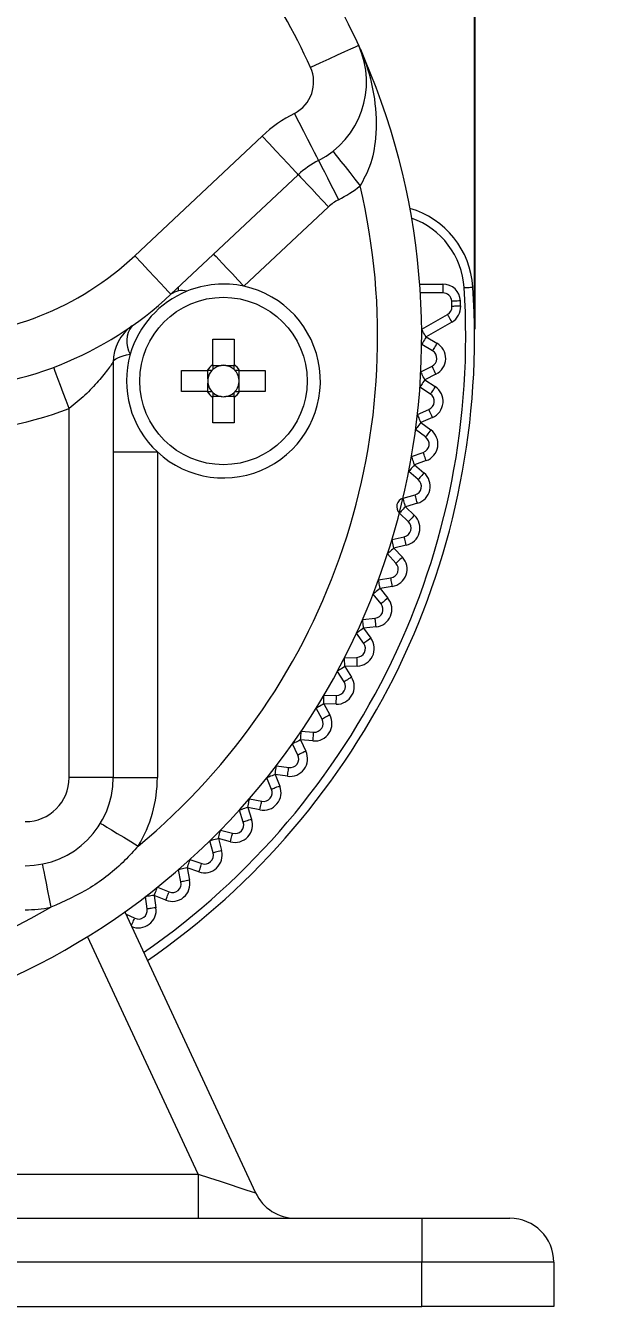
# Model space of a CAD drawing. Header units: inches. Extents: x 3.3 to 16.6, y 1.3 to 9.
# Drawn here: x 5.571 to 6.09, y 4.574 to 5.702 of the extents above; entities that cross this region are included whole.
import ezdxf

# ---------------------------------------------------------------- set-up
doc = ezdxf.new("R2010")
doc.units = ezdxf.units.IN
doc.header["$MEASUREMENT"] = 0
doc.layers.add('DIMENSIONS', color=1, linetype='Continuous', lineweight=15)
doc.styles.get("Standard").update_dxf_attribs({"font": 'Arial.ttf'})
doc.dimstyles.new('Standard .180IN', dxfattribs={"dimtxt": 0.18, "dimasz": 0.18, "dimexe": 0.18, "dimexo": 0.0625, "dimgap": 0.09, "dimtad": 0, "dimtih": 1, "dimtoh": 1, "dimdec": 5, "dimzin": 0, "dimdsep": 46, "dimlunit": 4, "dimtxsty": 'Standard', "dimcen": 0.09, "dimadec": 0, "dimazin": 0, "dimtfac": 1, "dimtdec": 5, "dimtofl": 0, "dimtmove": 0, "dimatfit": 3, "dimfxl": 1, "dimtolj": 1, "dimtzin": 0, "dimarcsym": 0})

# ---------------------------------------------------------------- blocks, each defined once
blk = doc.blocks.new('*D4')
at = {"layer": 'Defpoints', "color": 0, "transparency": 16777216}
for p in [(5.9663, 6.5191), (4.6328, 5.3718), (5.9663, 5.3718)]:
    blk.add_point(p, dxfattribs=at)
at = {"layer": 'DIMENSIONS', "color": 0, "lineweight": -2, "transparency": 16777216}
for p, q in [((5.2996, 6.5191), (5.3211, 7.6665)), ((5.3211, 7.6665), (5.5011, 7.6665)), ((4.6328, 5.4343), (4.6328, 6.6991)), ((5.9663, 5.4343), (5.9663, 6.6991)), ((4.8128, 6.5191), (5.7863, 6.5191))]:
    blk.add_line(p, q, dxfattribs=at)
at = {"layer": 'DIMENSIONS', "color": 0, "transparency": 16777216}
for points in [[(4.8128, 6.5491), (4.8128, 6.4891), (4.6328, 6.5191)], [(5.7863, 6.5491), (5.7863, 6.4891), (5.9663, 6.5191)]]:
    blk.add_solid(points, dxfattribs=at)
at = {"layer": 'DIMENSIONS', "color": 0, "transparency": 16777216, "insert": (6.2443, 7.6665), "char_height": 0.18, "attachment_point": 5}
blk.add_mtext('\\A1;1{\\H1x;\\S11/32;}"\\P [33.87 mm]', dxfattribs=at)

msp = doc.modelspace()

# ---------------------------------------------------------------- linework, layer by layer
at = {"color": 7, "linetype": 'Continuous', "lineweight": 15}
for p, q in [((5.666754, 5.498954), (5.778917, 5.604274)), ((5.810788, 5.570332), (5.698624, 5.465013)), ((5.837347, 5.542047), (5.762847, 5.472093)), ((5.704915, 5.47092), (5.704915, 5.467676)), ((5.938083, 5.474014), (5.938083, 5.466254)), ((5.938083, 5.466254), (5.918223, 5.466254)), ((5.919436, 5.434175), (5.942165, 5.447297)), ((5.946045, 5.440577), (5.923316, 5.427455)), ((5.735527, 5.425515), (5.75415, 5.425515)), ((5.735527, 5.402936), (5.735527, 5.425515)), ((5.75415, 5.425515), (5.75415, 5.402936)), ((5.923316, 5.427455), (5.932821, 5.421967)), ((5.928941, 5.415246), (5.919436, 5.420734)), ((5.64784, 5.405384), (5.64784, 5.03946)), ((5.735527, 5.402301), (5.742828, 5.402301)), ((5.746849, 5.402301), (5.75415, 5.402301)), ((5.707979, 5.397967), (5.730557, 5.397967)), ((5.707979, 5.379343), (5.707979, 5.397967)), ((5.731193, 5.390666), (5.731193, 5.397967)), ((5.758484, 5.397967), (5.758484, 5.390666)), ((5.75912, 5.397967), (5.781698, 5.397967)), ((5.781698, 5.397967), (5.781698, 5.379343)), ((5.918709, 5.39668), (5.928529, 5.401584)), ((5.931996, 5.394642), (5.922177, 5.389738)), ((5.730557, 5.379343), (5.707979, 5.379343)), ((5.731193, 5.379343), (5.731193, 5.386644)), ((5.758484, 5.386644), (5.758484, 5.379343)), ((5.781698, 5.379343), (5.75912, 5.379343)), ((5.927054, 5.377212), (5.917898, 5.383264)), ((5.922177, 5.389738), (5.931333, 5.383686)), ((5.742828, 5.375009), (5.735527, 5.375009)), ((5.735527, 5.351796), (5.735527, 5.374374)), ((5.75415, 5.375009), (5.746849, 5.375009)), ((5.75415, 5.374374), (5.75415, 5.351796)), ((5.60904, 5.03946), (5.60904, 5.364433)), ((5.91572, 5.359298), (5.925817, 5.3636)), ((5.75415, 5.351796), (5.735527, 5.351796)), ((5.922874, 5.339362), (5.9141, 5.345955)), ((5.928859, 5.356461), (5.918762, 5.352159)), ((5.918762, 5.352159), (5.927536, 5.345565)), ((5.64784, 5.326213), (5.686639, 5.326213)), ((5.686639, 5.326213), (5.686639, 5.03946)), ((5.910479, 5.322164), (5.920818, 5.325848)), ((5.923423, 5.318539), (5.913084, 5.314854)), ((5.913084, 5.314854), (5.921444, 5.307743)), ((5.916417, 5.301832), (5.908056, 5.308943)), ((5.903006, 5.285414), (5.913548, 5.288468)), ((5.915707, 5.281014), (5.905164, 5.277961)), ((5.905164, 5.277961), (5.91308, 5.270358)), ((5.907705, 5.264761), (5.899789, 5.272364)), ((5.893327, 5.249183), (5.904034, 5.251595)), ((5.905739, 5.244024), (5.895032, 5.241613)), ((5.89677, 5.228284), (5.889328, 5.236351)), ((5.895032, 5.241613), (5.902474, 5.233546)), ((5.881478, 5.213602), (5.892311, 5.215363)), ((5.883653, 5.192533), (5.876712, 5.201035)), ((5.893556, 5.207703), (5.882723, 5.205943)), ((5.882723, 5.205943), (5.889664, 5.197441)), ((5.867503, 5.178802), (5.878423, 5.179905)), ((5.868402, 5.15764), (5.861986, 5.166545)), ((5.879203, 5.172184), (5.868283, 5.171081)), ((5.868283, 5.171081), (5.874698, 5.162176)), ((5.851451, 5.144909), (5.862418, 5.145351)), ((5.851071, 5.123731), (5.845205, 5.133008)), ((5.862731, 5.137597), (5.851764, 5.137155)), ((5.851764, 5.137155), (5.85763, 5.127879)), ((5.833383, 5.112046), (5.844356, 5.111825)), ((5.831725, 5.090931), (5.82643, 5.100544)), ((5.8442, 5.104067), (5.833227, 5.104288)), ((5.833227, 5.104288), (5.838522, 5.094674)), ((5.813364, 5.080335), (5.824304, 5.079452)), ((5.810434, 5.059358), (5.805729, 5.069274)), ((5.812739, 5.0726), (5.817444, 5.062685)), ((5.823679, 5.071717), (5.812739, 5.0726)), ((5.801242, 5.040666), (5.790376, 5.042208)), ((5.790376, 5.042208), (5.794474, 5.032026)), ((5.791466, 5.049891), (5.802333, 5.048348)), ((5.64784, 5.03946), (5.60904, 5.03946)), ((5.64784, 5.03946), (5.686639, 5.03946)), ((5.787275, 5.029128), (5.783177, 5.03931)), ((5.76777, 5.020824), (5.778524, 5.018628)), ((5.762333, 5.000352), (5.758857, 5.010763)), ((5.776972, 5.011025), (5.766218, 5.01322)), ((5.766218, 5.01322), (5.769694, 5.00281)), ((5.740354, 4.985745), (5.743195, 4.975143)), ((5.750956, 4.982904), (5.740354, 4.985745)), ((5.742363, 4.99324), (5.752964, 4.9904)), ((5.735699, 4.973135), (5.732859, 4.983736)), ((5.715336, 4.967241), (5.725747, 4.963766)), ((5.707471, 4.947575), (5.705275, 4.958329)), ((5.723289, 4.956405), (5.712878, 4.959881)), ((5.712878, 4.959881), (5.715074, 4.949127)), ((5.686789, 4.942922), (5.69697, 4.938824)), ((5.67775, 4.923766), (5.676208, 4.934633)), ((5.683891, 4.935723), (5.685433, 4.924856)), ((5.694073, 4.931625), (5.683891, 4.935723)), ((5.657877, 4.92116), (5.773192, 4.673867)), ((5.658649, 4.919505), (5.666741, 4.915665)), ((4.874554, 4.690264), (5.722735, 4.690264)), ((5.722735, 4.690264), (5.722735, 4.651465)), ((4.677852, 4.651465), (5.919436, 4.651465)), ((5.919436, 4.651465), (5.997035, 4.651465)), ((5.919436, 4.651465), (5.919436, 4.612665)), ((5.919436, 4.612665), (4.677852, 4.612665)), ((6.035835, 4.612665), (5.919436, 4.612665)), ((5.919436, 4.573866), (5.919436, 4.612665)), ((6.035835, 4.612665), (6.035835, 4.573866)), ((4.677852, 4.573866), (5.919436, 4.573866)), ((6.035835, 4.573866), (5.919436, 4.573866))]:
    msp.add_line(p, q, dxfattribs=at)
at = {"color": 8, "linetype": 'Continuous', "lineweight": 15}
for p, q in [((5.917688, 5.474014), (5.938083, 5.474014)), ((5.722735, 4.690264), (5.625177, 4.899478))]:
    msp.add_line(p, q, dxfattribs=at)
at = {"color": 7, "linetype": 'Continuous', "lineweight": 15, "flags": 128}
for points in [[(5.863935, 5.684027), (5.86312, 5.683658), (5.860707, 5.682563), (5.856789, 5.680784), (5.851517, 5.678391), (5.845092, 5.675475), (5.837762, 5.672148), (5.829809, 5.668539), (5.821538, 5.664784)], [(5.828589, 5.582859), (5.828182, 5.583656), (5.826977, 5.586015), (5.825018, 5.589846), (5.822383, 5.595002), (5.819172, 5.601284), (5.815509, 5.608452), (5.811534, 5.616229), (5.8074, 5.624317)], [(5.810788, 5.570332), (5.810176, 5.570984), (5.808362, 5.572915), (5.805417, 5.576052), (5.801453, 5.580273), (5.796624, 5.585416), (5.791114, 5.591285), (5.785135, 5.597652), (5.778917, 5.604274)], [(5.828589, 5.582859), (5.828929, 5.582195), (5.829934, 5.580229), (5.831565, 5.577037), (5.833761, 5.57274), (5.836437, 5.567505), (5.83949, 5.561532), (5.842803, 5.555051), (5.846248, 5.548311)], [(5.841247, 5.590963), (5.841708, 5.590377), (5.843073, 5.588641), (5.845289, 5.585823), (5.848272, 5.58203), (5.851907, 5.577409), (5.856054, 5.572137), (5.860554, 5.566416), (5.865233, 5.560466)], [(5.810788, 5.570332), (5.811298, 5.569788), (5.81281, 5.568179), (5.815264, 5.565565), (5.818567, 5.562047), (5.822592, 5.557761), (5.827183, 5.552871), (5.832165, 5.547565), (5.837347, 5.542047)], [(5.698624, 5.465013), (5.698012, 5.465665), (5.696198, 5.467596), (5.693253, 5.470733), (5.68929, 5.474954), (5.68446, 5.480097), (5.67895, 5.485965), (5.672971, 5.492333), (5.666754, 5.498954)], [(5.736288, 5.500378), (5.736798, 5.499834), (5.738309, 5.498225), (5.740764, 5.495611), (5.744067, 5.492093), (5.748091, 5.487807), (5.752683, 5.482917), (5.757665, 5.477611), (5.762847, 5.472093)], [(5.956807, 5.470849), (5.958317, 5.470948), (5.95977, 5.471044), (5.961109, 5.471132), (5.962282, 5.47121), (5.963245, 5.471273), (5.96396, 5.47132), (5.964401, 5.471349), (5.96455, 5.471359)], [(5.953585, 5.459247), (5.952073, 5.459173), (5.950619, 5.459103), (5.949279, 5.459038), (5.948104, 5.458981), (5.94714, 5.458934), (5.946424, 5.458899), (5.945983, 5.458878), (5.945834, 5.45887)], [(5.946045, 5.440577), (5.945288, 5.441888), (5.94456, 5.443149), (5.943889, 5.44431), (5.943301, 5.445329), (5.942819, 5.446165), (5.94246, 5.446786), (5.942239, 5.447168), (5.942165, 5.447297)], [(5.953791, 5.454661), (5.952279, 5.454598), (5.950824, 5.454538), (5.949484, 5.454482), (5.948309, 5.454434), (5.947345, 5.454394), (5.946628, 5.454364), (5.946187, 5.454346), (5.946038, 5.454339)], [(5.923316, 5.427455), (5.922559, 5.428766), (5.921832, 5.430026), (5.921161, 5.431188), (5.920573, 5.432207), (5.92009, 5.433042), (5.919732, 5.433663), (5.919511, 5.434046), (5.919436, 5.434175)], [(5.923316, 5.427455), (5.922559, 5.426144), (5.921832, 5.424883), (5.921161, 5.423721), (5.920573, 5.422703), (5.92009, 5.421867), (5.919732, 5.421246), (5.919511, 5.420863), (5.919436, 5.420734)], [(5.932821, 5.421967), (5.932064, 5.420656), (5.931337, 5.419395), (5.930666, 5.418233), (5.930078, 5.417215), (5.929595, 5.416379), (5.929237, 5.415758), (5.929016, 5.415376), (5.928941, 5.415246)], [(5.64784, 5.405384), (5.64809, 5.406368), (5.648838, 5.407341), (5.650073, 5.408287), (5.65178, 5.409197), (5.653937, 5.410057), (5.656516, 5.410857), (5.659484, 5.411586), (5.662801, 5.412236)], [(5.60904, 5.364433), (5.606377, 5.371518), (5.603815, 5.378331), (5.601455, 5.38461), (5.599385, 5.390113), (5.597687, 5.39463), (5.596426, 5.397986), (5.595649, 5.400052), (5.595386, 5.40075)], [(5.922177, 5.389738), (5.9215, 5.391092), (5.92085, 5.392395), (5.92025, 5.393595), (5.919725, 5.394647), (5.919294, 5.39551), (5.918973, 5.396152), (5.918776, 5.396547), (5.918709, 5.39668)], [(5.931996, 5.394642), (5.931319, 5.395996), (5.930669, 5.397298), (5.93007, 5.398499), (5.929544, 5.399551), (5.929113, 5.400414), (5.928793, 5.401056), (5.928595, 5.401451), (5.928529, 5.401584)], [(5.922177, 5.389738), (5.921342, 5.388475), (5.920539, 5.38726), (5.9198, 5.386141), (5.919151, 5.38516), (5.918619, 5.384355), (5.918224, 5.383757), (5.91798, 5.383388), (5.917898, 5.383264)], [(5.931333, 5.383686), (5.930498, 5.382423), (5.929696, 5.381209), (5.928956, 5.38009), (5.928308, 5.379108), (5.927775, 5.378303), (5.92738, 5.377705), (5.927137, 5.377337), (5.927054, 5.377212)], [(5.918762, 5.352159), (5.918168, 5.353551), (5.917598, 5.354891), (5.917072, 5.356125), (5.916611, 5.357207), (5.916233, 5.358094), (5.915952, 5.358754), (5.915779, 5.35916), (5.91572, 5.359298)], [(5.928859, 5.356461), (5.928266, 5.357853), (5.927695, 5.359193), (5.927169, 5.360427), (5.926708, 5.361509), (5.92633, 5.362397), (5.926049, 5.363056), (5.925876, 5.363463), (5.925817, 5.3636)], [(5.918762, 5.352159), (5.917852, 5.350948), (5.916978, 5.349785), (5.916172, 5.348712), (5.915465, 5.347772), (5.914886, 5.347001), (5.914455, 5.346427), (5.91419, 5.346074), (5.9141, 5.345955)], [(5.927536, 5.345565), (5.926627, 5.344355), (5.925752, 5.343191), (5.924946, 5.342119), (5.92424, 5.341179), (5.92366, 5.340407), (5.923229, 5.339834), (5.922964, 5.339481), (5.922874, 5.339362)], [(5.923423, 5.318539), (5.922914, 5.319965), (5.922426, 5.321336), (5.921975, 5.3226), (5.921581, 5.323707), (5.921257, 5.324617), (5.921016, 5.325292), (5.920868, 5.325708), (5.920818, 5.325848)], [(5.913084, 5.314854), (5.912103, 5.313701), (5.91116, 5.312592), (5.910291, 5.31157), (5.909529, 5.310675), (5.908904, 5.30994), (5.908439, 5.309393), (5.908153, 5.309057), (5.908056, 5.308943)], [(5.913084, 5.314854), (5.912576, 5.31628), (5.912087, 5.317652), (5.911637, 5.318915), (5.911242, 5.320023), (5.910918, 5.320932), (5.910677, 5.321607), (5.910529, 5.322023), (5.910479, 5.322164)], [(5.921444, 5.307743), (5.920463, 5.30659), (5.91952, 5.305481), (5.918651, 5.304459), (5.917889, 5.303563), (5.917264, 5.302828), (5.916799, 5.302282), (5.916513, 5.301946), (5.916417, 5.301832)], [(5.905164, 5.277961), (5.904116, 5.276869), (5.903107, 5.275819), (5.902178, 5.274852), (5.901363, 5.274003), (5.900695, 5.273308), (5.900198, 5.27279), (5.899892, 5.272472), (5.899789, 5.272364)], [(5.905164, 5.277961), (5.904743, 5.279415), (5.904338, 5.280813), (5.903965, 5.282102), (5.903638, 5.283231), (5.903369, 5.284158), (5.90317, 5.284847), (5.903047, 5.285271), (5.903006, 5.285414)], [(5.915707, 5.281014), (5.915285, 5.282468), (5.91488, 5.283867), (5.914507, 5.285155), (5.91418, 5.286285), (5.913912, 5.287212), (5.913712, 5.287901), (5.913589, 5.288325), (5.913548, 5.288468)], [(5.91308, 5.270358), (5.912031, 5.269266), (5.911023, 5.268216), (5.910094, 5.267249), (5.909279, 5.2664), (5.90861, 5.265704), (5.908114, 5.265187), (5.907808, 5.264869), (5.907705, 5.264761)], [(5.895032, 5.241613), (5.894699, 5.24309), (5.894379, 5.24451), (5.894084, 5.245819), (5.893826, 5.246966), (5.893614, 5.247907), (5.893456, 5.248607), (5.893359, 5.249038), (5.893327, 5.249183)], [(5.905739, 5.244024), (5.905406, 5.245501), (5.905087, 5.246921), (5.904792, 5.24823), (5.904533, 5.249377), (5.904321, 5.250319), (5.904164, 5.251018), (5.904067, 5.251449), (5.904034, 5.251595)], [(5.895032, 5.241613), (5.893919, 5.240586), (5.892849, 5.239599), (5.891863, 5.23869), (5.890999, 5.237892), (5.890289, 5.237238), (5.889762, 5.236752), (5.889438, 5.236452), (5.889328, 5.236351)], [(5.902474, 5.233546), (5.901361, 5.232519), (5.900291, 5.231532), (5.899305, 5.230622), (5.898441, 5.229825), (5.897731, 5.229171), (5.897204, 5.228684), (5.89688, 5.228385), (5.89677, 5.228284)], [(5.882723, 5.205943), (5.88248, 5.207437), (5.882246, 5.208874), (5.882031, 5.210198), (5.881843, 5.211359), (5.881688, 5.212311), (5.881573, 5.213019), (5.881502, 5.213455), (5.881478, 5.213602)], [(5.893556, 5.207703), (5.893313, 5.209198), (5.89308, 5.210635), (5.892865, 5.211959), (5.892676, 5.213119), (5.892521, 5.214072), (5.892406, 5.21478), (5.892335, 5.215216), (5.892311, 5.215363)], [(5.882723, 5.205943), (5.88155, 5.204985), (5.880422, 5.204065), (5.879383, 5.203216), (5.878472, 5.202473), (5.877725, 5.201862), (5.877169, 5.201409), (5.876827, 5.201129), (5.876712, 5.201035)], [(5.889664, 5.197441), (5.888492, 5.196484), (5.887364, 5.195563), (5.886325, 5.194715), (5.885414, 5.193971), (5.884666, 5.19336), (5.884111, 5.192907), (5.883769, 5.192628), (5.883653, 5.192533)], [(5.868283, 5.171081), (5.86813, 5.172587), (5.867984, 5.174036), (5.867849, 5.175371), (5.867731, 5.17654), (5.867634, 5.177501), (5.867562, 5.178214), (5.867518, 5.178653), (5.867503, 5.178802)], [(5.879203, 5.172184), (5.87905, 5.173691), (5.878904, 5.175139), (5.878769, 5.176474), (5.878651, 5.177644), (5.878554, 5.178604), (5.878482, 5.179317), (5.878437, 5.179757), (5.878423, 5.179905)], [(5.868283, 5.171081), (5.867054, 5.170196), (5.865873, 5.169345), (5.864785, 5.168561), (5.86383, 5.167874), (5.863047, 5.16731), (5.862466, 5.166891), (5.862107, 5.166633), (5.861986, 5.166545)], [(5.874698, 5.162176), (5.87347, 5.161291), (5.872289, 5.16044), (5.8712, 5.159656), (5.870246, 5.158969), (5.869463, 5.158404), (5.868881, 5.157985), (5.868523, 5.157727), (5.868402, 5.15764)], [(5.851764, 5.137155), (5.851703, 5.138668), (5.851644, 5.140122), (5.85159, 5.141463), (5.851543, 5.142638), (5.851504, 5.143602), (5.851475, 5.144318), (5.851457, 5.14476), (5.851451, 5.144909)], [(5.862731, 5.137597), (5.86267, 5.13911), (5.862611, 5.140564), (5.862557, 5.141905), (5.86251, 5.14308), (5.862471, 5.144044), (5.862442, 5.14476), (5.862424, 5.145202), (5.862418, 5.145351)], [(5.851764, 5.137155), (5.850484, 5.136346), (5.849254, 5.135568), (5.84812, 5.134851), (5.847126, 5.134222), (5.846311, 5.133707), (5.845705, 5.133323), (5.845331, 5.133087), (5.845205, 5.133008)], [(5.85763, 5.127879), (5.85635, 5.127069), (5.85512, 5.126291), (5.853986, 5.125574), (5.852992, 5.124946), (5.852177, 5.12443), (5.851571, 5.124047), (5.851197, 5.123811), (5.851071, 5.123731)], [(5.833227, 5.104288), (5.833257, 5.105802), (5.833287, 5.107257), (5.833314, 5.108598), (5.833337, 5.109774), (5.833357, 5.110739), (5.833371, 5.111456), (5.83338, 5.111897), (5.833383, 5.112046)], [(5.8442, 5.104067), (5.844231, 5.105581), (5.84426, 5.107036), (5.844287, 5.108377), (5.844311, 5.109553), (5.84433, 5.110518), (5.844345, 5.111235), (5.844353, 5.111676), (5.844356, 5.111825)], [(5.833227, 5.104288), (5.831901, 5.103558), (5.830626, 5.102855), (5.829451, 5.102208), (5.828421, 5.101641), (5.827575, 5.101175), (5.826947, 5.100829), (5.82656, 5.100616), (5.82643, 5.100544)], [(5.838522, 5.094674), (5.837196, 5.093944), (5.835921, 5.093242), (5.834746, 5.092594), (5.833716, 5.092027), (5.832871, 5.091562), (5.832242, 5.091216), (5.831856, 5.091003), (5.831725, 5.090931)], [(5.812739, 5.0726), (5.812861, 5.074109), (5.812978, 5.07556), (5.813086, 5.076898), (5.813181, 5.07807), (5.813258, 5.079032), (5.813316, 5.079746), (5.813352, 5.080187), (5.813364, 5.080335)], [(5.823679, 5.071717), (5.823801, 5.073226), (5.823918, 5.074677), (5.824026, 5.076014), (5.824121, 5.077187), (5.824198, 5.078148), (5.824256, 5.078863), (5.824292, 5.079303), (5.824304, 5.079452)], [(5.812739, 5.0726), (5.811372, 5.071951), (5.810056, 5.071327), (5.808844, 5.070752), (5.807782, 5.070248), (5.80691, 5.069834), (5.806262, 5.069527), (5.805863, 5.069338), (5.805729, 5.069274)], [(5.817444, 5.062685), (5.816077, 5.062036), (5.814762, 5.061412), (5.813549, 5.060836), (5.812487, 5.060332), (5.811615, 5.059919), (5.810967, 5.059611), (5.810568, 5.059422), (5.810434, 5.059358)], [(5.790376, 5.042208), (5.788971, 5.041642), (5.787621, 5.041099), (5.786376, 5.040598), (5.785285, 5.040159), (5.78439, 5.039799), (5.783725, 5.039531), (5.783315, 5.039366), (5.783177, 5.03931)], [(5.790376, 5.042208), (5.790588, 5.043706), (5.790793, 5.045148), (5.790981, 5.046476), (5.791147, 5.04764), (5.791282, 5.048596), (5.791383, 5.049306), (5.791445, 5.049743), (5.791466, 5.049891)], [(5.801242, 5.040666), (5.801455, 5.042164), (5.80166, 5.043606), (5.801848, 5.044934), (5.802013, 5.046098), (5.802149, 5.047054), (5.80225, 5.047764), (5.802312, 5.048201), (5.802333, 5.048348)], [(5.794474, 5.032026), (5.793069, 5.03146), (5.791719, 5.030917), (5.790474, 5.030416), (5.789383, 5.029977), (5.788488, 5.029617), (5.787823, 5.029349), (5.787413, 5.029184), (5.787275, 5.029128)], [(5.766218, 5.01322), (5.766521, 5.014704), (5.766812, 5.01613), (5.76708, 5.017444), (5.767316, 5.018597), (5.767509, 5.019542), (5.767652, 5.020245), (5.76774, 5.020677), (5.76777, 5.020824)], [(5.776972, 5.011025), (5.777275, 5.012508), (5.777566, 5.013935), (5.777834, 5.015249), (5.778069, 5.016401), (5.778262, 5.017347), (5.778406, 5.018049), (5.778494, 5.018482), (5.778524, 5.018628)], [(5.766218, 5.01322), (5.764782, 5.012741), (5.763401, 5.01228), (5.762129, 5.011855), (5.761013, 5.011483), (5.760098, 5.011177), (5.759418, 5.01095), (5.758999, 5.01081), (5.758857, 5.010763)], [(5.636626, 4.999277), (5.637263, 4.998891), (5.639152, 4.997747), (5.64222, 4.995891), (5.646347, 4.993392), (5.651377, 4.990348), (5.657116, 4.986874), (5.663343, 4.983105), (5.669818, 4.979185)], [(5.769694, 5.00281), (5.768258, 5.00233), (5.766877, 5.001869), (5.765604, 5.001444), (5.764489, 5.001072), (5.763574, 5.000767), (5.762893, 5.000539), (5.762474, 5.0004), (5.762333, 5.000352)], [(5.740354, 4.985745), (5.738892, 4.985353), (5.737486, 4.984976), (5.73619, 4.984629), (5.735054, 4.984325), (5.734122, 4.984075), (5.733429, 4.983889), (5.733003, 4.983775), (5.732859, 4.983736)], [(5.740354, 4.985745), (5.740746, 4.987207), (5.741123, 4.988613), (5.74147, 4.989909), (5.741774, 4.991045), (5.742024, 4.991977), (5.74221, 4.99267), (5.742324, 4.993096), (5.742363, 4.99324)], [(5.750956, 4.982904), (5.751348, 4.984366), (5.751724, 4.985773), (5.752072, 4.987068), (5.752376, 4.988204), (5.752626, 4.989136), (5.752811, 4.989829), (5.752926, 4.990256), (5.752964, 4.9904)], [(5.743195, 4.975143), (5.741732, 4.974751), (5.740326, 4.974375), (5.739031, 4.974027), (5.737895, 4.973723), (5.736963, 4.973473), (5.73627, 4.973288), (5.735843, 4.973173), (5.735699, 4.973135)], [(5.585274, 4.963331), (5.585419, 4.962599), (5.585846, 4.960433), (5.586541, 4.956916), (5.587476, 4.952182), (5.588615, 4.946414), (5.589914, 4.939833), (5.591324, 4.932692), (5.592791, 4.925266)], [(5.712878, 4.959881), (5.713358, 4.961317), (5.713819, 4.962698), (5.714244, 4.96397), (5.714616, 4.965086), (5.714922, 4.966001), (5.715149, 4.966681), (5.715289, 4.9671), (5.715336, 4.967241)], [(5.723289, 4.956405), (5.723769, 4.957841), (5.72423, 4.959222), (5.724654, 4.960495), (5.725027, 4.96161), (5.725332, 4.962525), (5.725559, 4.963206), (5.725699, 4.963624), (5.725747, 4.963766)], [(5.712878, 4.959881), (5.711395, 4.959578), (5.709969, 4.959287), (5.708654, 4.959019), (5.707502, 4.958783), (5.706557, 4.95859), (5.705854, 4.958447), (5.705421, 4.958359), (5.705275, 4.958329)], [(5.683891, 4.935723), (5.684457, 4.937128), (5.685, 4.938478), (5.685501, 4.939723), (5.68594, 4.940813), (5.6863, 4.941709), (5.686568, 4.942374), (5.686733, 4.942784), (5.686789, 4.942922)], [(5.715074, 4.949127), (5.713591, 4.948824), (5.712164, 4.948533), (5.71085, 4.948265), (5.709698, 4.94803), (5.708752, 4.947837), (5.70805, 4.947693), (5.707617, 4.947605), (5.707471, 4.947575)], [(5.683891, 4.935723), (5.682392, 4.93551), (5.680951, 4.935306), (5.679623, 4.935117), (5.678459, 4.934952), (5.677503, 4.934817), (5.676793, 4.934716), (5.676356, 4.934654), (5.676208, 4.934633)], [(5.694073, 4.931625), (5.694638, 4.93303), (5.695182, 4.93438), (5.695683, 4.935625), (5.696122, 4.936716), (5.696482, 4.937611), (5.69675, 4.938276), (5.696915, 4.938686), (5.69697, 4.938824)], [(5.685433, 4.924856), (5.683935, 4.924644), (5.682493, 4.924439), (5.681165, 4.924251), (5.680001, 4.924085), (5.679045, 4.92395), (5.678335, 4.923849), (5.677898, 4.923787), (5.67775, 4.923766)], [(5.722735, 4.690264), (5.732579, 4.687065), (5.742044, 4.683989), (5.750767, 4.681154), (5.758413, 4.678669), (5.764688, 4.67663), (5.769351, 4.675115), (5.772222, 4.674182), (5.773192, 4.673867)]]:
    msp.add_lwpolyline(points, dxfattribs=at)
at = {"color": 8, "linetype": 'Continuous', "lineweight": 15, "flags": 128}
msp.add_lwpolyline([(5.663563, 4.908967), (5.664063, 4.910022), (5.664687, 4.911337), (5.665262, 4.912549), (5.665767, 4.913612), (5.66618, 4.914484), (5.666488, 4.915132), (5.666677, 4.91553), (5.666741, 4.915665)], dxfattribs=at)
at = {"color": 7, "linetype": 'Continuous', "lineweight": 15}
msp.add_circle((5.744839, 5.388655), 0.073719, dxfattribs=at)
for centre, radius, start, end in [((5.298644, 5.427455), 0.620792, 24.412256, 34.74693), ((5.298644, 5.427455), 0.574233, 24.412256, 34.74693), ((5.298644, 5.427455), 0.620792, 155.587744, 24.412256), ((5.793273, 5.651956), 0.077599, 297.072096, 24.412256), ((5.793273, 5.651956), 0.03104, 297.072096, 24.412256), ((5.863906, 5.513762), 0.124158, 117.072096, 133.197418), ((5.863906, 5.513762), 0.077599, 117.072096, 133.197418), ((5.298644, 5.427455), 0.581992, 309.62527, 13.211438), ((5.793273, 5.651956), 0.116398, 297.072096, 308.186403), ((5.863906, 5.513762), 0.038799, 117.072096, 133.197418), ((5.887119, 5.466254), 0.077599, 3.772184, 73.606451), ((5.486154, 5.691291), 0.263837, 270, 313.197418), ((5.298644, 5.427455), 0.667351, 304.62723, 3.772184), ((5.744839, 5.388655), 0.085359, 227.014114, 77.820954), ((5.744839, 5.388655), 0.085359, 77.820954, 112.237998), ((5.938083, 5.458494), 0.01552, 2.779067, 90), ((5.486154, 5.691291), 0.310396, 270, 313.197418), ((5.744839, 5.388655), 0.085359, 112.237998, 163.963424), ((5.708124, 5.452996), 0.015318, 73.265589, 128.325621), ((5.938083, 5.458494), 0.00776, 2.779067, 90), ((5.298644, 5.427455), 0.647952, 2.377995, 2.779067), ((5.298644, 5.427455), 0.655712, 2.377995, 2.779067), ((5.938285, 5.454017), 0.00776, 300, 2.377995), ((5.938285, 5.454017), 0.01552, 300, 2.377995), ((5.686639, 5.405384), 0.038799, 125.039083, 180), ((5.681534, 5.423568), 0.021894, 141.65386, 211.172586), ((5.925061, 5.408526), 0.00776, 296.538462, 60), ((5.925061, 5.408526), 0.01552, 296.538462, 60), ((5.744839, 5.388655), 0.085359, 163.963424, 227.014114), ((5.744839, 5.388655), 0.017049, 123.105627, 146.894373), ((5.744839, 5.388655), 0.013793, 98.382576, 132.462342), ((5.744839, 5.388655), 0.013793, 81.617424, 98.382576), ((5.744839, 5.388655), 0.013793, 47.537658, 81.617424), ((5.744839, 5.388655), 0.017049, 33.105627, 56.894373), ((5.744839, 5.388655), 0.013793, 171.617424, 188.382576), ((5.744839, 5.388655), 0.013793, 137.537658, 171.617424), ((5.744839, 5.388655), 0.013793, 132.462342, 137.537658), ((5.744839, 5.388655), 0.013793, 42.462342, 47.537658), ((5.744839, 5.388655), 0.013793, 8.382576, 42.462342), ((5.744839, 5.388655), 0.013793, 351.617424, 8.382576), ((5.744839, 5.388655), 0.017049, 213.105627, 236.894373), ((5.744839, 5.388655), 0.013793, 188.382576, 222.462342), ((5.744839, 5.388655), 0.013793, 222.462342, 227.537658), ((5.744839, 5.388655), 0.017049, 303.105627, 326.894373), ((5.744839, 5.388655), 0.013793, 312.462342, 317.537658), ((5.744839, 5.388655), 0.013793, 317.537658, 351.617424), ((5.922776, 5.370739), 0.01552, 293.076923, 56.538462), ((5.744839, 5.388655), 0.013793, 227.537658, 261.617424), ((5.744839, 5.388655), 0.013793, 261.617424, 278.382576), ((5.744839, 5.388655), 0.013793, 278.382576, 312.462342), ((5.922776, 5.370739), 0.00776, 293.076923, 56.538462), ((5.486154, 5.691291), 0.349195, 270, 290.604358), ((5.918213, 5.333158), 0.01552, 289.615385, 53.076923), ((5.918213, 5.333158), 0.00776, 289.615385, 53.076923), ((5.911389, 5.295921), 0.00776, 286.153846, 49.615385), ((5.911389, 5.295921), 0.01552, 286.153846, 49.615385), ((5.905164, 5.277961), 0.00776, 106.153846, 226.153846), ((5.902329, 5.259165), 0.01552, 282.692308, 46.153846), ((5.902329, 5.259165), 0.00776, 282.692308, 46.153846), ((5.891067, 5.223022), 0.01552, 279.230769, 42.692308), ((5.891067, 5.223022), 0.00776, 279.230769, 42.692308), ((5.877642, 5.187626), 0.00776, 275.769231, 39.230769), ((5.877642, 5.187626), 0.01552, 275.769231, 39.230769), ((5.862106, 5.153104), 0.00776, 272.307692, 35.769231), ((5.862106, 5.153104), 0.01552, 272.307692, 35.769231), ((5.844513, 5.119584), 0.01552, 268.846154, 32.307692), ((5.844513, 5.119584), 0.00776, 268.846154, 32.307692), ((5.824928, 5.087187), 0.01552, 265.384615, 28.846154), ((5.824928, 5.087187), 0.00776, 265.384615, 28.846154), ((5.803423, 5.056031), 0.01552, 261.923077, 25.384615), ((5.803423, 5.056031), 0.00776, 261.923077, 25.384615), ((5.570241, 5.03946), 0.077599, 270, 0), ((5.570241, 5.03946), 0.038799, 270, 0), ((5.570241, 5.03946), 0.116398, 328.813406, 0), ((5.780076, 5.026231), 0.01552, 258.461538, 21.923077), ((5.780076, 5.026231), 0.00776, 258.461538, 21.923077), ((5.754973, 4.997895), 0.01552, 255, 18.461538), ((5.754973, 4.997895), 0.00776, 255, 18.461538), ((5.728204, 4.971126), 0.01552, 251.538462, 15), ((5.728204, 4.971126), 0.00776, 251.538462, 15), ((5.699868, 4.946023), 0.01552, 248.076923, 11.538462), ((5.699868, 4.946023), 0.00776, 248.076923, 11.538462), ((5.298644, 5.427455), 0.581992, 239.641229, 300.358771), ((5.570241, 5.03946), 0.116398, 270, 281.170634), ((5.670068, 4.922676), 0.00776, 244.615385, 8.076923), ((5.808356, 4.690264), 0.038799, 205, 270), ((5.997035, 4.612665), 0.038799, 0, 90)]:
    msp.add_arc(centre, radius, start, end, dxfattribs=at)
at = {"color": 8, "linetype": 'Continuous', "lineweight": 15}
for centre, radius, start, end in [((5.887119, 5.466254), 0.069839, 3.772184, 70.385797), ((5.298644, 5.427455), 0.659591, 304.741589, 3.772184), ((5.670068, 4.922676), 0.01552, 246.134582, 8.076923)]:
    msp.add_arc(centre, radius, start, end, dxfattribs=at)
at = {"color": 7, "linetype": 'Continuous', "lineweight": 15}
for centre, major_axis, start_param, end_param in [((5.744839, 5.390355), (0, 0.012118), 6.11479496, 6.45157566), ((5.743139, 5.388655), (0.012118, 0), 2.9732023, 3.309983), ((5.746538, 5.388655), (0.012118, 0), 6.11479496, 6.45157566), ((5.744839, 5.386956), (0, 0.012118), 2.9732023, 3.309983)]:
    msp.add_ellipse(centre, major_axis=major_axis, ratio=0.99011591, start_param=start_param, end_param=end_param, dxfattribs=at)
for points, knots in [([(5.863935, 5.684027), (5.863991, 5.683902), (5.865795, 5.67992), (5.871955, 5.664838), (5.878957, 5.637917), (5.88001, 5.605906), (5.875473, 5.579445), (5.868282, 5.566117), (5.865233, 5.560466)], [0, 0, 0, 0, 0.00328962, 0.10487584, 0.39070211, 0.66325101, 0.85722129, 1, 1, 1, 1]), ([(5.64784, 5.405384), (5.647723, 5.405218), (5.647554, 5.404981), (5.646191, 5.403092), (5.642823, 5.398502), (5.634983, 5.388689), (5.62333, 5.376066), (5.613775, 5.368287), (5.60904, 5.364433)], [0, 0, 0, 0, 0.09305143, 0.13381373, 0.25948444, 0.50542749, 0.75493769, 1, 1, 1, 1]), ([(5.735527, 5.402936), (5.735527, 5.402772), (5.735527, 5.401743), (5.735527, 5.400402), (5.735527, 5.399133), (5.735527, 5.398831)], [0, 0, 0, 0, 0.12607275, 0.79159958, 1, 1, 1, 1]), ([(5.75415, 5.398831), (5.75415, 5.399133), (5.75415, 5.400402), (5.75415, 5.401743), (5.75415, 5.402772), (5.75415, 5.402936)], [0, 0, 0, 0, 0.20840042, 0.87392725, 1, 1, 1, 1]), ([(5.734663, 5.397967), (5.734361, 5.397967), (5.733092, 5.397967), (5.731751, 5.397967), (5.730721, 5.397967), (5.730557, 5.397967)], [0, 0, 0, 0, 0.20840043, 0.87392727, 1, 1, 1, 1]), ([(5.75912, 5.397967), (5.758956, 5.397967), (5.757926, 5.397967), (5.756585, 5.397967), (5.755317, 5.397967), (5.755014, 5.397967)], [0, 0, 0, 0, 0.12607273, 0.79159957, 1, 1, 1, 1]), ([(5.730557, 5.379343), (5.730721, 5.379343), (5.731751, 5.379343), (5.733092, 5.379343), (5.734361, 5.379343), (5.734663, 5.379343)], [0, 0, 0, 0, 0.12607273, 0.79159957, 1, 1, 1, 1]), ([(5.755014, 5.379343), (5.755317, 5.379343), (5.756585, 5.379343), (5.757926, 5.379343), (5.758956, 5.379343), (5.75912, 5.379343)], [0, 0, 0, 0, 0.20840043, 0.87392727, 1, 1, 1, 1]), ([(5.735527, 5.37848), (5.735527, 5.378177), (5.735527, 5.376909), (5.735527, 5.375567), (5.735527, 5.374538), (5.735527, 5.374374)], [0, 0, 0, 0, 0.20840041, 0.87392724, 1, 1, 1, 1]), ([(5.75415, 5.374374), (5.75415, 5.374538), (5.75415, 5.375567), (5.75415, 5.376909), (5.75415, 5.378177), (5.75415, 5.37848)], [0, 0, 0, 0, 0.12607276, 0.79159959, 1, 1, 1, 1]), ([(5.669818, 4.979185), (5.665905, 4.974883), (5.6533, 4.961024), (5.628204, 4.941117), (5.604586, 4.930546), (5.592791, 4.925266)], [0, 0, 0, 0, 0.18391304, 0.59245924, 1, 1, 1, 1])]:
    msp.add_open_spline(points, degree=3, knots=knots, dxfattribs=at)

# ---------------------------------------------------------------- dimensions: what is measured, and where the dimension line sits
at = {"layer": 'DIMENSIONS'}
dim = msp.add_linear_dim(base=(5.966281, 6.519069), p1=(4.632837, 5.371846), p2=(5.966281, 5.371846), dimstyle='Standard .180IN', override={"dimpost": '\\X', "dimtmove": 1}, dxfattribs=at)
dim.commit()
dim.dimension.update_dxf_attribs({"geometry": '*D4', "text_midpoint": (5.591054, 7.666461), "dimtype": 160})

doc.saveas('drawing.dxf')
